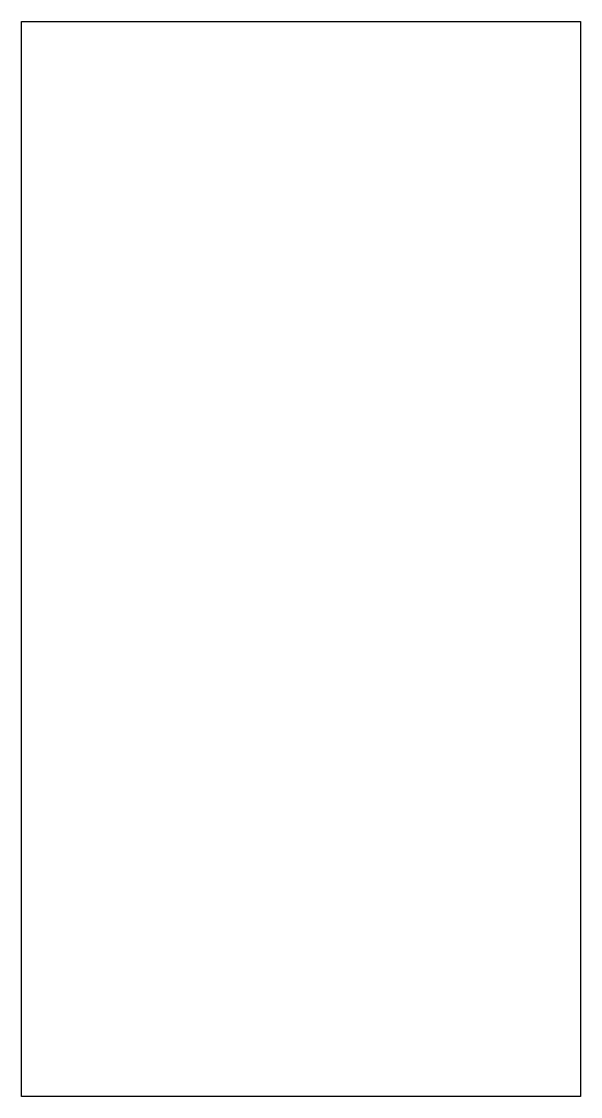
# Model space of a CAD drawing. Header units: millimetres. Extents: x 207 to 227, y -107 to -68.5.
import ezdxf

# ---------------------------------------------------------------- set-up
doc = ezdxf.new("R2010")
doc.units = ezdxf.units.MM

msp = doc.modelspace()

# ---------------------------------------------------------------- linework, layer by layer
for p, q in [((207, -107), (207, -68.5)), ((207, -68.5), (227, -68.5)), ((227, -68.5), (227, -107)), ((227, -107), (207, -107))]:
    msp.add_line(p, q)

doc.saveas('drawing.dxf')
